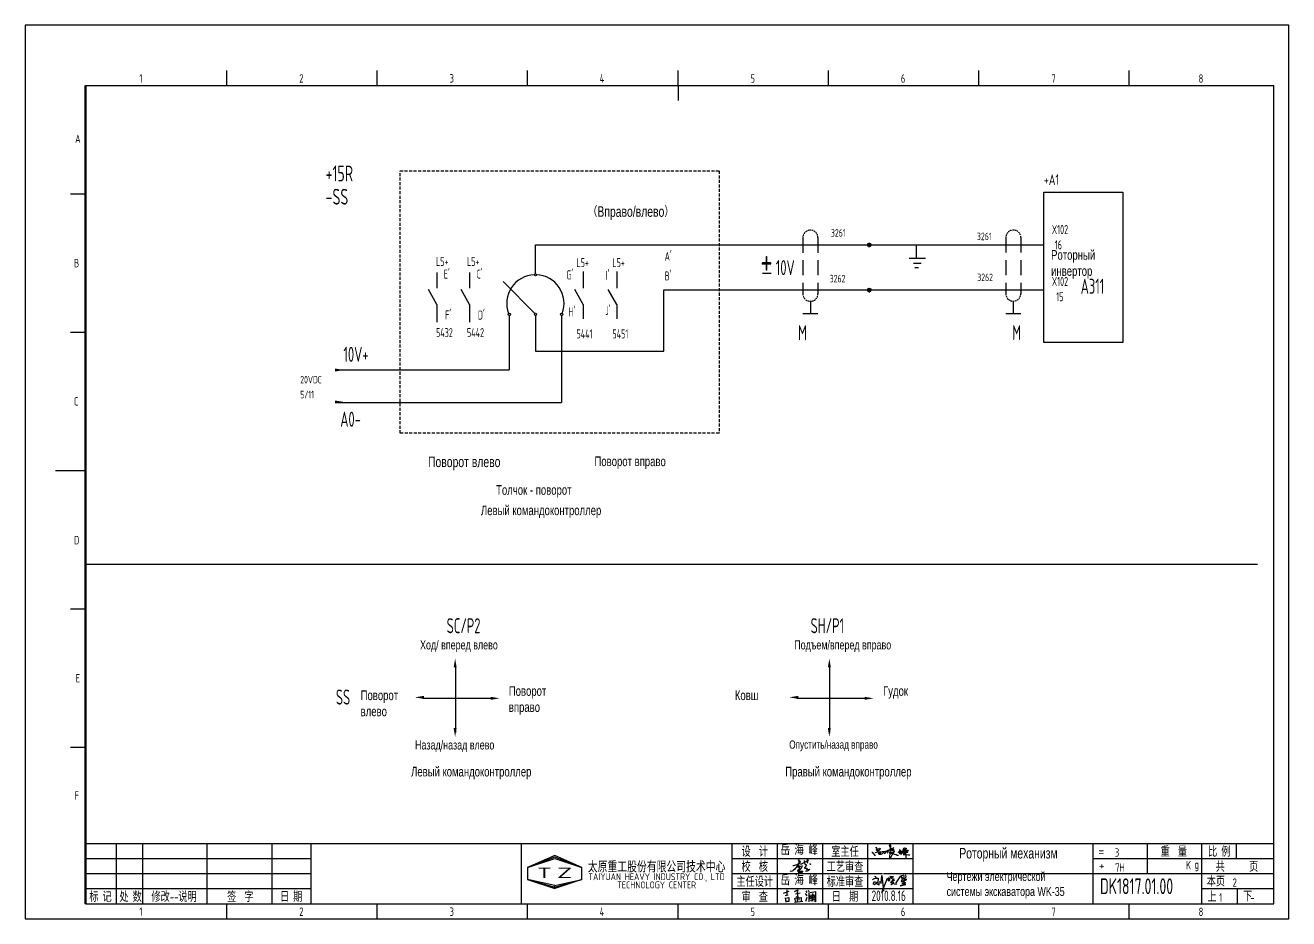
# Model space of a CAD drawing. Extents: x -1606 to 7409, y -2405 to 2311.
# Drawn here: x 600.3 to 1020.3, y -197.5 to 99.5 of the extents above; entities that cross this region are included whole.
import ezdxf
from ezdxf.enums import TextEntityAlignment as Align

# ---------------------------------------------------------------- set-up
doc = ezdxf.new("R2010")
doc.units = 0
doc.header["$LTSCALE"] = 2
doc.linetypes.add('DASHED2', pattern=[0.375, 0.25, -0.125])
doc.layers.get('0').update_dxf_attribs({"linetype": 'CONTINUOUS'})
for name, color, linetype in [('01', 7, 'CONTINUOUS'), ('11', 3, 'CONTINUOUS'), ('CONTINUOUS', 7, 'CONTINUOUS'), ('DASHED', 2, 'DASHED2')]:
    doc.layers.add(name, color=color, linetype=linetype)
doc.styles.add('ROMAN', font='ROMANC.shx', dxfattribs={"width": 0.7, "height": 0.7})
doc.styles.add('ROMANS', font='romans', dxfattribs={"width": 0.67, "bigfont": 'hzlib'})
doc.styles.get("Standard").update_dxf_attribs({"font": 'isocp.shx', "width": 0.707, "bigfont": 'dfst.shx'})

# ---------------------------------------------------------------- blocks, each defined once
blk = doc.blocks.new('A$C5BE500A0')
for p, q in [((64.4, 48.9), (64.5, 51.6)), ((65.3, 44.3), (64.4, 48.9)), ((64.5, 51.6), (65.9, 52.2)), ((67.1, 48.5), (64.5, 17.9)), ((65.9, 52.2), (66.5, 51.5)), ((66.5, 51.5), (67.1, 48.5)), ((0, 24.1), (1.5, 23.9)), ((1.5, 23.9), (12.6, 10.8)), ((11.6, 21), (13.8, 22.8)), ((13.8, 22.8), (17.9, 23.5)), ((15.3, 41.2), (22.2, 26.1)), ((15.3, 40.1), (15.3, 41.2)), ((15.4, 37.7), (15.3, 40.1)), ((15.4, 32.4), (21, 34.6)), ((15.5, 31.8), (15.4, 32.4)), ((19.1, 30.1), (15.5, 31.8)), ((17.9, 23.5), (26, 24.9)), ((22.2, 26.1), (19.1, 30.1)), ((21, 34.6), (24.5, 35.1)), ((22.6, 18.1), (23.6, 19.3)), ((23.7, 17.3), (22.6, 18.1)), ((23.3, 27.9), (23.1, 27.8)), ((25.3, 29.5), (23.3, 27.9)), ((23.6, 19.3), (25.8, 19.9)), ((24.5, 35.1), (28.2, 35.6)), ((26.1, 16.2), (24.9, 15)), ((26.8, 30.7), (25.3, 29.5)), ((25.8, 19.9), (29.2, 20.8)), ((26, 24.9), (36.8, 26.1)), ((28.4, 20), (26.1, 16.2)), ((29.4, 34), (26.8, 30.7)), ((28.2, 35.6), (30.2, 36.8)), ((29.4, 15.2), (28.2, 15.7)), ((29.5, 22.1), (28.4, 20)), ((29.2, 20.8), (33, 21.4)), ((30.2, 38), (29.4, 34)), ((32.4, 15.1), (29.4, 15.2)), ((30.2, 22.7), (29.5, 22.1)), ((30.2, 36.8), (30.2, 38)), ((31.6, 22.6), (30.2, 22.7)), ((32.8, 22.1), (31.6, 22.6)), ((35, 16.2), (32.4, 15.1)), ((33, 21.4), (32.8, 22.1)), ((37.6, 17.7), (35, 16.2)), ((36.8, 26.1), (40.9, 26)), ((39.7, 20.3), (37.6, 17.7)), ((40.8, 21.6), (39.7, 20.3)), ((40.2, 22.8), (44.3, 25.4)), ((41.7, 24.4), (40.8, 21.6)), ((40.9, 26), (41.7, 24.4)), ((44.3, 25.4), (50.6, 27.7)), ((44.7, 18.7), (49.1, 22.6)), ((49.1, 22.6), (54.4, 27.2)), ((50.6, 27.7), (56.2, 29.3)), ((54.4, 27.2), (59.1, 30.4)), ((56.8, 20.6), (55.9, 19.6)), ((56.2, 29.3), (60.8, 29.6)), ((56.7, 31.7), (57.4, 29.6)), ((57.6, 25), (56.8, 20.6)), ((57.4, 29.6), (57.6, 25)), ((59.1, 30.4), (64.7, 33.7)), ((60.8, 29.6), (62.2, 29.2)), ((66.6, 21), (62.5, 20.6)), ((62.5, 20.6), (75.7, 18.4)), ((64.5, 17.9), (63.3, 8.5)), ((63.3, 8.5), (63.5, 0.1)), ((63.5, 0.1), (64.3, 0)), ((64.3, 0), (67.5, 2.5)), ((64.7, 33.7), (72, 37.3)), ((67.5, 39.5), (65.3, 44.3)), ((69.8, 21.4), (66.6, 21)), ((70.3, 36.3), (67.5, 39.5)), ((67.5, 2.5), (73.8, 13.7)), ((68.3, 28.6), (72.6, 29.4)), ((69.3, 29), (68.3, 28.6)), ((72, 30.5), (69.3, 29)), ((69.9, 34.1), (69.7, 33.3)), ((69.7, 33.3), (71.9, 33.6)), ((76.7, 24.1), (69.8, 21.4)), ((74.6, 36.5), (69.9, 34.1)), ((73.8, 32.8), (70.3, 36.3)), ((71.9, 33.6), (75.3, 34.2)), ((72, 37.3), (77.8, 39)), ((74.8, 31.8), (72, 30.5)), ((72.6, 29.4), (78.2, 30.4)), ((77.7, 30.8), (73.8, 32.8)), ((73.8, 13.7), (77.7, 20)), ((79.7, 39.2), (74.6, 36.5)), ((76.7, 32.6), (74.8, 31.8)), ((75.3, 34.2), (77, 34.5)), ((75.7, 18.4), (81.9, 16.6)), ((77.7, 33.5), (76.7, 32.6)), ((79.9, 25.4), (76.7, 24.1)), ((77, 34.5), (78, 34.1)), ((78, 34.1), (77.7, 33.5)), ((80.1, 30.5), (77.7, 30.8)), ((77.7, 20), (81.2, 25.6)), ((77.8, 39), (79.7, 39.2)), ((78.2, 30.4), (80.1, 30.5)), ((82.1, 26.9), (79.9, 25.4)), ((81.2, 25.6), (82.1, 26.9)), ((81.9, 16.6), (87.3, 14.8)), ((87.3, 14.8), (91.3, 12.9)), ((91.3, 12.9), (94.8, 12.6)), ((94.5, 25.2), (94.9, 23.9)), ((94.8, 12.6), (95.8, 12.8)), ((94.9, 23.9), (95.3, 23)), ((95.3, 23), (95.8, 22.8)), ((95.8, 22.8), (97, 23.3)), ((97, 23.3), (97.8, 25.3)), ((98.5, 23.8), (97.4, 25.9)), ((97.8, 25.3), (100.8, 27)), ((101.1, 23.3), (98.5, 23.8)), ((99, 31.4), (100.1, 32)), ((100.7, 21.1), (99.2, 17.4)), ((99.2, 17.4), (101.9, 20.9)), ((100.1, 32), (101.1, 31.6)), ((102.1, 27.7), (100.7, 21.1)), ((100.8, 27), (103.5, 26.5)), ((101.1, 31.6), (102.1, 30.6)), ((103.3, 23.7), (101.1, 23.3)), ((101.9, 20.9), (103.1, 21.8)), ((102.1, 30.6), (102.1, 27.7)), ((103.1, 21.8), (103.7, 20.1)), ((104.7, 23.9), (103.3, 23.7)), ((103.5, 26.5), (104.5, 25.2)), ((103.7, 20.1), (103.9, 18.5)), ((103.9, 18.5), (105, 16.1)), ((104.2, 28.7), (108.3, 26.3)), ((104.5, 25.2), (104.7, 23.9)), ((105, 16.1), (106.4, 15.7)), ((106.4, 15.7), (107.7, 17.3)), ((107.7, 17.3), (110.9, 22.6)), ((108.3, 26.3), (115.7, 20.2)), ((110.9, 22.6), (113.3, 30.9)), ((111.7, 21.6), (125.7, 23.5)), ((115.4, 22.1), (111.7, 21.6)), ((112.9, 30.9), (112.3, 30.9)), ((117.4, 32.7), (112.9, 30.9)), ((112.9, 26.9), (127.4, 26.5)), ((124.7, 26.6), (112.9, 26.9)), ((113.3, 30.9), (114.4, 35)), ((113.4, 15.2), (124.8, 14.7)), ((114.4, 35), (115.4, 38.4)), ((115.4, 38.4), (118.1, 38.8)), ((122.5, 23.3), (115.4, 22.1)), ((115.7, 20.2), (118.5, 18.9)), ((116.7, 30.8), (120.9, 31.8)), ((122.1, 34.8), (117.4, 32.7)), ((118.1, 38.8), (123.3, 38.3)), ((118.5, 18.9), (120.8, 19.6)), ((120.8, 19.6), (121.1, 20.7)), ((120.9, 31.8), (124.1, 32)), ((121.7, 31.5), (122.2, 1.9)), ((123, 28.1), (121.7, 31.5)), ((124.7, 36.8), (122.1, 34.8)), ((126.4, 24.6), (122.5, 23.3)), ((128.2, 25.5), (123, 28.1)), ((123.3, 38.3), (124.7, 36.8)), ((124.1, 32), (129.1, 31.3)), ((128.1, 26.7), (124.7, 26.6)), ((124.8, 14.7), (132, 14.1)), ((125.7, 23.5), (130.1, 23.8)), ((127.4, 26.5), (126.4, 24.6)), ((130.2, 28.3), (128.1, 26.7)), ((130.5, 24.3), (128.2, 25.5)), ((129.1, 31.3), (130.7, 30.3)), ((130.1, 23.8), (130.5, 24.3)), ((130.7, 30.3), (130.2, 28.3)), ((132, 14.1), (137.3, 13.6))]:
    blk.add_line(p, q)
blk = doc.blocks.new('POINT1')
h = blk.add_hatch()
h.set_pattern_fill('ANGLE', color=256, scale=0.01, style=0)
h.set_pattern_definition([(0, (0, 0), (0, 0.06985), [0.0508, -0.01905]), (90, (0, 0), (-0.06985, 4e-18), [0.0508, -0.01905])])
h.paths.add_polyline_path([(-0.6, 0, 1), (0.6, 0, 1)])
blk.add_circle((0, 0), 0.6)
blk = doc.blocks.new('lf')
for points in [[(409.4, 317.6), (411.9, 317.6), (420.7, 320.5), (429.4, 326.1), (429, 328.4), (426.7, 330.1), (424.2, 331.3), (423.4, 332.6), (424.4, 333.4), (425, 330.7), (425, 327.4), (425, 324.7), (424.8, 321.8), (424.8, 320.3), (424.8, 318.7), (425, 314.7), (425, 313), (424.8, 313)], [(432.1, 320.3), (430.6, 321.6), (450.9, 331.7), (450.9, 332.2)], [(439.5, 330.9), (440, 324.5), (442, 320.7)], [(446.2, 333.8), (448.1, 330.5), (448.1, 326.7), (446.6, 323.8)], [(421.5, 320.1), (421.3, 317.6), (420, 315.1), (418.6, 312.6), (416.7, 310.5), (414.9, 308.5), (411.9, 305.6), (410.1, 304.1), (408, 302.6), (406.1, 302), (403.6, 302.6), (403.6, 303.5), (403.9, 303.5)], [(421.3, 316.2), (424.8, 315.9), (427.1, 316), (429.8, 316), (434.8, 316.8), (436, 316.8)], [(421.9, 314.1), (423.8, 314.1), (425.4, 313.7), (426, 313), (426.9, 312), (427.1, 312), (426.5, 310.5), (426.1, 309.5), (424.2, 306.6), (423.1, 305.4), (422.1, 304.5), (423.2, 303.3), (427.3, 303.1), (429.8, 303.1), (432.3, 302.9), (435.4, 302.7), (433.1, 299.9), (424.6, 299.5), (424, 300.4), (425.6, 303.3), (434.3, 313.5)], [(441.8, 320.7), (443.7, 320.1), (444.9, 317.6), (443.1, 315.5), (439.7, 311.8), (439.8, 310.6), (445.4, 311.2), (447, 310.3), (445.6, 307.4), (453.6, 308), (450.3, 304.7), (447, 303.3), (443.7, 303.1), (442.9, 303.7)], [(453.4, 322.4), (454.9, 322.2), (455.7, 321.8), (456.1, 321.6), (456.3, 321.4)]]:
    blk.add_lwpolyline(points)

msp = doc.modelspace()

# ---------------------------------------------------------------- linework, layer by layer
at = {"ltscale": 2}
for p, q in [((769.92, 22.86), (769.92, 26.55)), ((896.57, 22.13), (896.57, 26.55)), ((769.92, 16.96), (769.92, 22.86)), ((894.17, 22.13), (899.6, 22.13)), ((895.63, 20.46), (898.14, 20.46)), ((896.05, 19), (897.3, 19)), ((759.2, 14.37), (769.68, 3.73)), ((812.62, -8.81), (812.62, 11.55)), ((761.25, 3.12), (761.25, -14.96)), ((769.93, 3.12), (769.94, -8.81)), ((778.64, 3.12), (778.64, -25.85))]:
    msp.add_line(p, q, dxfattribs=at)
for p, q in [((895.34, -182.45), (955.34, -182.45)), ((852.45, -188.97), (854.26, -188.33)), ((853.46, -187.8), (853.46, -189.61)), ((856, -188.37), (857.17, -187.85)), ((856, -188.37), (856, -188.37)), ((856.39, -189.15), (857.95, -188.89)), ((857.17, -187.85), (856.91, -188.63)), ((856.91, -188.63), (856.91, -188.89)), ((856.91, -188.89), (857.17, -190.44)), ((859.77, -188.15), (860.13, -188.78)), ((860.59, -187.93), (860.95, -188.57)), ((860.83, -188.87), (860.83, -191.87)), ((861.29, -188.72), (862.99, -188.36)), ((862.99, -188.36), (863.02, -188.36)), ((863.02, -188.36), (863.02, -191.81)), ((852.97, -189.75), (854, -189.49)), ((852.97, -190.53), (853.22, -191.95)), ((853.1, -190.66), (854.13, -190.4)), ((854.13, -191.69), (853.1, -191.69)), ((853.22, -189.49), (853.22, -189.49)), ((854.13, -190.4), (854.13, -191.69)), ((856.01, -192), (858.78, -191.64)), ((856.08, -190.66), (856.33, -191.95)), ((856.21, -190.66), (858.28, -190.4)), ((857.17, -190.44), (856.65, -190.18)), ((856.98, -190.66), (856.98, -191.69)), ((857.5, -190.53), (857.5, -191.3)), ((858.28, -190.4), (858.28, -191.82)), ((859.59, -189.09), (860.13, -189.81)), ((859.77, -191.63), (860.28, -190.3)), ((861.13, -190.02), (861.16, -190.72)), ((862.83, -189.81), (861.16, -190.15)), ((861.16, -190.72), (862.95, -190.42)), ((861.19, -189.66), (862.62, -189.36)), ((861.72, -191.06), (861.38, -191.57)), ((861.59, -190.33), (861.77, -190.48)), ((861.98, -189.02), (862.07, -191.63)), ((862.41, -190.15), (862.23, -190.48)), ((862.4, -190.89), (862.74, -191.23)), ((863.02, -191.81), (862.74, -191.51)), ((862.95, -190.42), (862.83, -189.81))]:
    msp.add_line(p, q)
at = {"linetype": 'DASHED2', "ltscale": 2}
msp.add_lwpolyline([(724.95, 51.16), (830.99, 51.16), (830.99, -36.1), (724.95, -36.1)], close=True, dxfattribs=at)
at = {"ltscale": 2}
for centre in [(769.93, 16.6), (769.93, 16.6), (761.25, 3.48), (769.93, 3.48), (778.64, 3.48)]:
    msp.add_circle(centre, 0.356, dxfattribs=at)
for start, end in [(92.1418, 200.5823), (339.5114, 87.8582)]:
    msp.add_arc((769.93, 7.1), 9.52, start, end, dxfattribs=at)
at = {"color": 3}
for points in [[(703.28, -14.56), (703.28, -15.56), (706.28, -15.06)], [(703.28, -25.18), (703.28, -26.18), (706.28, -25.68)], [(742.74, -113.93), (743.74, -113.93), (743.24, -110.93)], [(867.14, -113.93), (868.14, -113.93), (867.64, -110.93)], [(732.88, -124.37), (732.88, -123.37), (729.88, -123.87)], [(755.01, -123.69), (755.01, -124.69), (758.01, -124.19)], [(857.28, -124.37), (857.28, -123.37), (854.28, -123.87)], [(879.4, -123.69), (879.4, -124.69), (882.4, -124.19)], [(743.73, -134.02), (742.73, -134.02), (743.23, -137.02)], [(868.12, -134.02), (867.12, -134.02), (867.62, -137.02)]]:
    msp.add_solid(points, dxfattribs=at)
at = {"layer": '01', "ltscale": 5}
for p, q in [((769.92, 26.55), (865.96, 26.55)), ((845.46, 17.11), (848.33, 17.11)), ((769.94, -8.81), (812.62, -8.81)), ((704.17, -14.96), (761.25, -14.96)), ((704.17, -25.85), (778.64, -25.85)), ((743.31, -113.66), (743.31, -135.5)), ((867.71, -113.66), (867.71, -135.5)), ((732.6, -124.09), (756.59, -124.09)), ((856.99, -124.09), (880.99, -124.09))]:
    msp.add_line(p, q, dxfattribs=at)
at = {"layer": '01', "ltscale": 2}
for p, q in [((769.92, 26.55), (938.94, 26.55)), ((866.33, 26.55), (870.18, 26.55)), ((812.62, 11.55), (938.94, 11.55))]:
    msp.add_line(p, q, dxfattribs=at)
at = {"layer": '01', "linetype": 'Continuous', "ltscale": 2}
for p, q in [((737.14, 17.31), (737.14, 12.21)), ((748.06, 17.31), (748.06, 12.21)), ((785.8, 17.68), (785.8, 12.21)), ((796.96, 17.68), (796.96, 12.21)), ((737.14, 6.72), (737.14, 0.84)), ((748.06, 6.72), (748.06, 0.84)), ((785.8, 6.72), (785.8, 1.94)), ((796.96, 6.72), (796.96, 1.94))]:
    msp.add_line(p, q, dxfattribs=at)
at = {"layer": '01', "ltscale": 2}
msp.add_lwpolyline([(938.94, 44.09), (965.19, 44.09), (965.19, -5.91), (938.94, -5.91)], close=True, dxfattribs=at)
at = {"layer": 'CONTINUOUS', "color": 3}
for p, q in [((1020.34, 99.55), (600.34, 99.55)), ((600.34, 99.55), (600.34, -197.45)), ((1020.34, -197.45), (1020.34, 99.55)), ((620.34, -79.59), (1009.95, -79.59)), ((600.34, -197.45), (1020.34, -197.45))]:
    msp.add_line(p, q, dxfattribs=at)
at = {"layer": 'CONTINUOUS', "linetype": 'Continuous'}
for p, q in [((667.34, 79.55), (667.34, 84.55)), ((717.34, 79.55), (717.34, 84.55)), ((767.34, 79.55), (767.34, 84.55)), ((867.34, 79.55), (867.34, 84.55)), ((917.34, 79.55), (917.34, 84.55)), ((967.34, 79.55), (967.34, 84.55)), ((615.34, 43.55), (620.34, 43.55)), ((615.34, -2.45), (620.34, -2.45)), ((610.34, -48.45), (620.34, -48.45)), ((615.34, -94.45), (620.34, -94.45)), ((615.34, -140.45), (620.34, -140.45)), ((620.34, -172.45), (1015.34, -172.45)), ((630.62, -192.45), (630.62, -172.45)), ((639.45, -192.45), (639.45, -172.45)), ((660.68, -172.45), (660.68, -192.45)), ((682.34, -172.45), (682.34, -192.45)), ((695.34, -192.45), (695.34, -172.45)), ((765.34, -192.45), (765.34, -172.45)), ((835.34, -192.45), (835.34, -172.45)), ((850.34, -172.45), (850.34, -192.45)), ((865.34, -172.45), (865.34, -192.45)), ((880.34, -172.45), (880.34, -192.45)), ((895.34, -172.45), (895.34, -192.45)), ((955.34, -192.45), (955.34, -172.45)), ((973.24, -172.45), (973.24, -182.45)), ((991.34, -172.45), (991.34, -192.45)), ((620.34, -177.45), (695.34, -177.45)), ((776.34, -176.45), (767.34, -180.45)), ((776.34, -176.95), (767.34, -180.45)), ((767.34, -180.45), (776.34, -177.45)), ((767.34, -180.45), (767.34, -184.45)), ((785.34, -180.45), (776.34, -176.45)), ((785.34, -180.45), (776.34, -176.95)), ((776.34, -177.45), (785.34, -180.45)), ((785.34, -184.45), (785.34, -180.45)), ((835.34, -177.45), (885.34, -177.45)), ((885.34, -177.45), (895.34, -177.45)), ((885.34, -177.45), (895.34, -177.45)), ((955.34, -177.45), (1015.34, -177.45)), ((620.34, -182.45), (695.34, -182.45)), ((767.34, -184.45), (776.34, -187.45)), ((776.34, -186.45), (767.34, -184.45)), ((767.34, -184.45), (776.34, -186.95)), ((776.34, -186.95), (785.34, -184.45)), ((785.34, -184.45), (776.34, -187.45)), ((776.34, -186.45), (785.34, -184.45)), ((835.34, -182.45), (885.34, -182.45)), ((885.67, -182.45), (895.34, -182.45)), ((955.34, -182.45), (1015.34, -182.45)), ((620.34, -187.45), (695.34, -187.45)), ((776.34, -187.45), (776.34, -186.45)), ((776.34, -187.45), (776.34, -186.45)), ((835.34, -187.45), (885.34, -187.45)), ((885.34, -187.45), (895.34, -187.45)), ((991.34, -187.45), (1015.34, -187.45)), ((667.34, -197.45), (667.34, -192.45)), ((717.34, -197.45), (717.34, -192.45)), ((767.34, -197.45), (767.34, -192.45)), ((867.34, -197.45), (867.34, -192.45)), ((917.34, -197.45), (917.34, -192.45)), ((967.34, -197.45), (967.34, -192.45))]:
    msp.add_line(p, q, dxfattribs=at)
at = {"layer": 'CONTINUOUS'}
for p, q in [((817.34, 79.55), (817.34, 84.55)), ((620.34, 79.55), (1015.34, 79.55)), ((817.34, 79.55), (817.34, 74.55)), ((1015.34, -192.45), (1015.34, 79.55)), ((737.14, 6.72), (734.35, 11.73)), ((748.06, 6.72), (745.27, 11.73)), ((785.8, 6.72), (783.01, 11.73)), ((796.96, 6.72), (794.16, 11.73)), ((861.36, 7.78), (861.36, 3.76)), ((928.79, 7.82), (928.79, 3.79)), ((863.86, 3.63), (858.86, 3.63)), ((931.29, 3.66), (926.29, 3.66)), ((1002.84, -172.45), (1002.84, -177.45)), ((882, -184.43), (882.26, -184.23)), ((882, -184.43), (882.26, -184.23)), ((882, -184.43), (882.26, -184.23)), ((882, -184.43), (882.26, -184.23)), ((882.26, -184.23), (882.62, -184.07)), ((882.26, -184.23), (882.62, -184.07)), ((882.26, -184.23), (882.62, -184.07)), ((882.26, -184.23), (882.62, -184.07)), ((882.62, -184.07), (882.97, -183.97)), ((882.62, -184.07), (882.97, -183.97)), ((882.62, -184.07), (882.97, -183.97)), ((882.62, -184.07), (882.97, -183.97)), ((882.67, -183.26), (883.03, -183.46)), ((882.67, -183.26), (883.03, -183.46)), ((882.67, -183.26), (883.03, -183.46)), ((882.67, -183.26), (883.03, -183.46)), ((882.97, -183.97), (883.48, -183.92)), ((882.97, -183.97), (883.48, -183.92)), ((882.97, -183.97), (883.48, -183.92)), ((882.97, -183.97), (883.48, -183.92)), ((883.03, -183.46), (883.08, -183.62)), ((883.03, -183.46), (883.08, -183.62)), ((883.03, -183.46), (883.08, -183.62)), ((883.03, -183.46), (883.08, -183.62)), ((883.08, -183.62), (883.08, -183.92)), ((883.08, -183.62), (883.08, -183.92)), ((883.08, -183.62), (883.08, -183.92)), ((883.08, -183.62), (883.08, -183.92)), ((883.48, -183.92), (883.89, -184.02)), ((883.48, -183.92), (883.89, -184.02)), ((883.48, -183.92), (883.89, -184.02)), ((883.48, -183.92), (883.89, -184.02)), ((883.89, -184.63), (883.79, -184.99)), ((883.89, -184.63), (883.79, -184.99)), ((883.89, -184.63), (883.79, -184.99)), ((883.89, -184.63), (883.79, -184.99)), ((883.89, -184.02), (883.89, -184.23)), ((883.89, -184.02), (883.89, -184.23)), ((883.89, -184.02), (883.89, -184.23)), ((883.89, -184.02), (883.89, -184.23)), ((883.89, -184.23), (883.89, -184.63)), ((883.89, -184.23), (883.89, -184.63)), ((883.89, -184.23), (883.89, -184.63)), ((883.89, -184.23), (883.89, -184.63)), ((884.81, -185.76), (885.07, -183.11)), ((884.81, -185.76), (885.07, -183.11)), ((884.81, -185.76), (885.07, -183.11)), ((884.81, -185.76), (885.07, -183.11)), ((885.07, -183.11), (885.68, -188.3)), ((885.07, -183.11), (885.68, -188.3)), ((885.07, -183.11), (885.68, -188.3)), ((885.07, -183.11), (885.68, -188.3)), ((885.22, -188.36), (887.01, -183.94)), ((885.22, -188.36), (887.01, -183.94)), ((885.22, -188.36), (887.01, -183.94)), ((885.22, -188.36), (887.01, -183.94)), ((887.05, -184.02), (887.16, -184.5)), ((887.05, -184.02), (887.16, -184.5)), ((887.05, -184.02), (887.16, -184.5)), ((887.05, -184.02), (887.16, -184.5)), ((887.16, -184.02), (887.31, -183.91)), ((887.16, -184.02), (887.31, -183.91)), ((887.16, -184.02), (887.31, -183.91)), ((887.16, -184.02), (887.31, -183.91)), ((887.27, -184.83), (887.16, -184.02)), ((887.27, -184.83), (887.16, -184.02)), ((887.27, -184.83), (887.16, -184.02)), ((887.27, -184.83), (887.16, -184.02)), ((887.16, -184.5), (887.27, -184.83)), ((887.16, -184.5), (887.27, -184.83)), ((887.16, -184.5), (887.27, -184.83)), ((887.16, -184.5), (887.27, -184.83)), ((887.31, -183.91), (887.46, -183.91)), ((887.31, -183.91), (887.46, -183.91)), ((887.31, -183.91), (887.46, -183.91)), ((887.31, -183.91), (887.46, -183.91)), ((887.38, -184.61), (887.42, -184.35)), ((887.38, -184.61), (887.42, -184.35)), ((887.38, -184.61), (887.42, -184.35)), ((887.38, -184.61), (887.42, -184.35)), ((887.42, -184.86), (887.38, -184.61)), ((887.42, -184.86), (887.38, -184.61)), ((887.42, -184.86), (887.38, -184.61)), ((887.42, -184.86), (887.38, -184.61)), ((887.42, -184.35), (887.49, -184.17)), ((887.42, -184.35), (887.49, -184.17)), ((887.42, -184.35), (887.49, -184.17)), ((887.42, -184.35), (887.49, -184.17)), ((887.46, -183.91), (887.6, -184.24)), ((887.46, -183.91), (887.6, -184.24)), ((887.46, -183.91), (887.6, -184.24)), ((887.46, -183.91), (887.6, -184.24)), ((887.49, -184.17), (887.75, -183.98)), ((887.49, -184.17), (887.75, -183.98)), ((887.49, -184.17), (887.75, -183.98)), ((887.49, -184.17), (887.75, -183.98)), ((887.6, -184.61), (887.53, -184.94)), ((887.6, -184.61), (887.53, -184.94)), ((887.6, -184.61), (887.53, -184.94)), ((887.6, -184.61), (887.53, -184.94)), ((887.6, -184.24), (887.6, -184.61)), ((887.6, -184.24), (887.6, -184.61)), ((887.6, -184.24), (887.6, -184.61)), ((887.6, -184.24), (887.6, -184.61)), ((887.71, -183.25), (888.85, -184.53)), ((887.9, -183.47), (887.71, -183.25)), ((887.71, -183.25), (888.85, -184.53)), ((887.9, -183.47), (887.71, -183.25)), ((887.71, -183.25), (888.85, -184.53)), ((887.9, -183.47), (887.71, -183.25)), ((887.71, -183.25), (888.85, -184.53)), ((887.9, -183.47), (887.71, -183.25)), ((887.75, -183.98), (888.16, -183.8)), ((887.75, -183.98), (888.16, -183.8)), ((887.75, -183.98), (888.16, -183.8)), ((887.75, -183.98), (888.16, -183.8)), ((889, -183.54), (887.9, -183.47)), ((889, -183.54), (887.9, -183.47)), ((889, -183.54), (887.9, -183.47)), ((889, -183.54), (887.9, -183.47)), ((888.16, -183.8), (888.67, -183.65)), ((888.16, -183.8), (888.67, -183.65)), ((888.16, -183.8), (888.67, -183.65)), ((888.16, -183.8), (888.67, -183.65)), ((888.96, -184.35), (888.52, -184.9)), ((888.96, -184.35), (888.52, -184.9)), ((888.96, -184.35), (888.52, -184.9)), ((888.96, -184.35), (888.52, -184.9)), ((888.67, -183.65), (889, -183.54)), ((888.67, -183.65), (889, -183.54)), ((888.67, -183.65), (889, -183.54)), ((888.67, -183.65), (889, -183.54)), ((888.85, -184.53), (889.18, -184.79)), ((888.85, -184.53), (889.18, -184.79)), ((888.85, -184.53), (889.18, -184.79)), ((888.85, -184.53), (889.18, -184.79)), ((889.22, -184.28), (888.96, -184.35)), ((889.22, -184.28), (888.96, -184.35)), ((889.22, -184.28), (888.96, -184.35)), ((889.22, -184.28), (888.96, -184.35)), ((889.18, -184.79), (889.33, -184.53)), ((889.18, -184.79), (889.33, -184.53)), ((889.18, -184.79), (889.33, -184.53)), ((889.18, -184.79), (889.33, -184.53)), ((889.33, -184.53), (889.22, -184.28)), ((889.33, -184.53), (889.22, -184.28)), ((889.33, -184.53), (889.22, -184.28)), ((889.33, -184.53), (889.22, -184.28)), ((889.88, -185.55), (891.38, -183.16)), ((889.88, -185.55), (891.38, -183.16)), ((889.88, -185.55), (891.38, -183.16)), ((889.88, -185.55), (891.38, -183.16)), ((891.37, -183.24), (891.5, -183.66)), ((891.37, -183.24), (891.5, -183.66)), ((891.37, -183.24), (891.5, -183.66)), ((891.37, -183.24), (891.5, -183.66)), ((891.46, -183.5), (891.82, -183.07)), ((891.46, -183.5), (891.82, -183.07)), ((891.46, -183.5), (891.82, -183.07)), ((891.46, -183.5), (891.82, -183.07)), ((891.66, -184.77), (891.46, -185.06)), ((891.66, -184.77), (891.46, -185.06)), ((891.66, -184.77), (891.46, -185.06)), ((891.66, -184.77), (891.46, -185.06)), ((891.5, -183.66), (891.73, -183.92)), ((891.5, -183.66), (891.73, -183.92)), ((891.5, -183.66), (891.73, -183.92)), ((891.5, -183.66), (891.73, -183.92)), ((891.82, -184.44), (891.66, -184.77)), ((891.82, -184.44), (891.66, -184.77)), ((891.82, -184.44), (891.66, -184.77)), ((891.82, -184.44), (891.66, -184.77)), ((891.73, -183.92), (891.86, -183.96)), ((891.73, -183.92), (891.86, -183.96)), ((891.73, -183.92), (891.86, -183.96)), ((891.73, -183.92), (891.86, -183.96)), ((891.82, -183.07), (892.12, -182.98)), ((891.82, -183.07), (892.12, -182.98)), ((891.82, -183.07), (892.12, -182.98)), ((891.82, -183.07), (892.12, -182.98)), ((891.92, -184.31), (891.82, -184.44)), ((891.92, -184.31), (891.82, -184.44)), ((891.92, -184.31), (891.82, -184.44)), ((891.92, -184.31), (891.82, -184.44)), ((892.05, -183.92), (892.12, -183.69)), ((892.05, -183.92), (892.12, -183.69)), ((892.05, -183.92), (892.12, -183.69)), ((892.05, -183.92), (892.12, -183.69)), ((892.25, -184.15), (892.05, -183.92)), ((892.25, -184.15), (892.05, -183.92)), ((892.25, -184.15), (892.05, -183.92)), ((892.25, -184.15), (892.05, -183.92)), ((892.12, -182.98), (892.51, -182.88)), ((892.12, -182.98), (892.51, -182.88)), ((892.12, -182.98), (892.51, -182.88)), ((892.12, -182.98), (892.51, -182.88)), ((892.12, -183.69), (892.31, -183.53)), ((892.12, -183.69), (892.31, -183.53)), ((892.12, -183.69), (892.31, -183.53)), ((892.12, -183.69), (892.31, -183.53)), ((892.67, -184.12), (892.25, -184.15)), ((892.67, -184.12), (892.25, -184.15)), ((892.67, -184.12), (892.25, -184.15)), ((892.67, -184.12), (892.25, -184.15)), ((892.31, -183.53), (892.58, -183.47)), ((892.31, -183.53), (892.58, -183.47)), ((892.31, -183.53), (892.58, -183.47)), ((892.31, -183.53), (892.58, -183.47)), ((892.44, -184.25), (892.48, -184.61)), ((893.42, -184.44), (892.44, -184.25)), ((892.44, -184.25), (892.48, -184.61)), ((893.42, -184.44), (892.44, -184.25)), ((892.44, -184.25), (892.48, -184.61)), ((893.42, -184.44), (892.44, -184.25)), ((892.44, -184.25), (892.48, -184.61)), ((893.42, -184.44), (892.44, -184.25)), ((892.44, -184.8), (892.9, -184.61)), ((892.48, -184.61), (892.44, -185.1)), ((892.44, -184.8), (892.9, -184.61)), ((892.48, -184.61), (892.44, -185.1)), ((892.44, -184.8), (892.9, -184.61)), ((892.48, -184.61), (892.44, -185.1)), ((892.44, -184.8), (892.9, -184.61)), ((892.48, -184.61), (892.44, -185.1)), ((892.58, -183.47), (892.67, -183.43)), ((892.58, -183.47), (892.67, -183.43)), ((892.58, -183.47), (892.67, -183.43)), ((892.58, -183.47), (892.67, -183.43)), ((892.93, -183.86), (892.67, -184.12)), ((892.93, -183.86), (892.67, -184.12)), ((892.93, -183.86), (892.67, -184.12)), ((892.93, -183.86), (892.67, -184.12)), ((892.77, -182.88), (893, -183.01)), ((892.77, -182.88), (893, -183.01)), ((892.77, -182.88), (893, -183.01)), ((892.77, -182.88), (893, -183.01)), ((892.9, -184.61), (893.42, -184.44)), ((892.9, -184.61), (893.42, -184.44)), ((892.9, -184.61), (893.42, -184.44)), ((892.9, -184.61), (893.42, -184.44)), ((893.03, -183.4), (892.93, -183.86)), ((893.03, -183.4), (892.93, -183.86)), ((893.03, -183.4), (892.93, -183.86)), ((893.03, -183.4), (892.93, -183.86)), ((893, -183.01), (893.03, -183.4)), ((893, -183.01), (893.03, -183.4)), ((893, -183.01), (893.03, -183.4)), ((893, -183.01), (893.03, -183.4)), ((882.36, -185.65), (882.46, -185.3)), ((882.36, -185.65), (882.46, -185.3)), ((882.36, -185.65), (882.46, -185.3)), ((882.36, -185.65), (882.46, -185.3)), ((882.36, -185.96), (882.36, -185.65)), ((882.36, -185.96), (882.36, -185.65)), ((882.36, -185.96), (882.36, -185.65)), ((882.36, -185.96), (882.36, -185.65)), ((882.62, -186.21), (882.36, -185.96)), ((882.62, -186.21), (882.36, -185.96)), ((882.62, -186.21), (882.36, -185.96)), ((882.62, -186.21), (882.36, -185.96)), ((882.46, -185.3), (882.51, -185.14)), ((882.46, -185.3), (882.51, -185.14)), ((882.46, -185.3), (882.51, -185.14)), ((882.46, -185.3), (882.51, -185.14)), ((882.51, -185.14), (882.72, -185.2)), ((882.51, -185.14), (882.72, -185.2)), ((882.51, -185.14), (882.72, -185.2)), ((882.51, -185.14), (882.72, -185.2)), ((883.28, -185.65), (882.62, -186.21)), ((883.28, -185.65), (882.62, -186.21)), ((883.28, -185.65), (882.62, -186.21)), ((883.28, -185.65), (882.62, -186.21)), ((882.72, -185.2), (883.08, -185.35)), ((882.72, -185.2), (883.08, -185.35)), ((882.72, -185.2), (883.08, -185.35)), ((882.72, -185.2), (883.08, -185.35)), ((883.08, -185.35), (883.43, -185.71)), ((883.08, -185.35), (883.43, -185.71)), ((883.08, -185.35), (883.43, -185.71)), ((883.08, -185.35), (883.43, -185.71)), ((883.59, -185.4), (883.28, -185.65)), ((883.59, -185.4), (883.28, -185.65)), ((883.59, -185.4), (883.28, -185.65)), ((883.59, -185.4), (883.28, -185.65)), ((883.43, -185.71), (883.74, -185.96)), ((883.43, -185.71), (883.74, -185.96)), ((883.43, -185.71), (883.74, -185.96)), ((883.43, -185.71), (883.74, -185.96)), ((883.79, -184.99), (883.59, -185.4)), ((883.79, -184.99), (883.59, -185.4)), ((883.79, -184.99), (883.59, -185.4)), ((883.79, -184.99), (883.59, -185.4)), ((883.74, -185.96), (883.89, -186.06)), ((883.74, -185.96), (883.89, -186.06)), ((883.74, -185.96), (883.89, -186.06)), ((883.74, -185.96), (883.89, -186.06)), ((883.89, -186.06), (884.2, -186.16)), ((883.89, -186.06), (884.2, -186.16)), ((883.89, -186.06), (884.2, -186.16)), ((883.89, -186.06), (884.2, -186.16)), ((884.2, -185.55), (884.35, -185.3)), ((884.2, -185.55), (884.35, -185.3)), ((884.2, -185.55), (884.35, -185.3)), ((884.2, -185.55), (884.35, -185.3)), ((884.2, -186.16), (884.2, -185.55)), ((884.2, -186.16), (884.2, -185.55)), ((884.2, -186.16), (884.2, -185.55)), ((884.2, -186.16), (884.2, -185.55)), ((884.35, -185.3), (884.56, -185.09)), ((884.35, -185.3), (884.56, -185.09)), ((884.35, -185.3), (884.56, -185.09)), ((884.35, -185.3), (884.56, -185.09)), ((884.56, -185.09), (884.61, -185.2)), ((884.56, -185.09), (884.61, -185.2)), ((884.56, -185.09), (884.61, -185.2)), ((884.56, -185.09), (884.61, -185.2)), ((884.61, -185.2), (884.76, -185.55)), ((884.61, -185.2), (884.76, -185.55)), ((884.61, -185.2), (884.76, -185.55)), ((884.61, -185.2), (884.76, -185.55)), ((884.76, -185.55), (884.76, -185.65)), ((884.76, -185.55), (884.76, -185.65)), ((884.76, -185.55), (884.76, -185.65)), ((884.76, -185.55), (884.76, -185.65)), ((884.76, -185.65), (884.81, -185.76)), ((884.76, -185.65), (884.81, -185.76)), ((884.76, -185.65), (884.81, -185.76)), ((884.76, -185.65), (884.81, -185.76)), ((887.53, -184.94), (887.42, -184.86)), ((887.53, -184.94), (887.42, -184.86)), ((887.53, -184.94), (887.42, -184.86)), ((887.53, -184.94), (887.42, -184.86)), ((888.23, -185.19), (888.01, -185.41)), ((888.23, -185.19), (888.01, -185.41)), ((888.23, -185.19), (888.01, -185.41)), ((888.23, -185.19), (888.01, -185.41)), ((888.01, -185.41), (888.12, -185.38)), ((888.01, -185.41), (888.12, -185.38)), ((888.01, -185.41), (888.12, -185.38)), ((888.01, -185.41), (888.12, -185.38)), ((888.12, -185.38), (888.82, -185.16)), ((888.12, -185.38), (888.82, -185.16)), ((888.12, -185.38), (888.82, -185.16)), ((888.12, -185.38), (888.82, -185.16)), ((888.19, -186.18), (888.78, -185.49)), ((888.19, -186.18), (888.78, -185.49)), ((888.19, -186.18), (888.78, -185.49)), ((888.19, -186.18), (888.78, -185.49)), ((888.63, -185.63), (888.19, -186.18)), ((888.63, -185.63), (888.19, -186.18)), ((888.63, -185.63), (888.19, -186.18)), ((888.63, -185.63), (888.19, -186.18)), ((888.52, -184.9), (888.23, -185.19)), ((888.52, -184.9), (888.23, -185.19)), ((888.52, -184.9), (888.23, -185.19)), ((888.52, -184.9), (888.23, -185.19)), ((889, -185.19), (888.63, -185.63)), ((889, -185.19), (888.63, -185.63)), ((889, -185.19), (888.63, -185.63)), ((889, -185.19), (888.63, -185.63)), ((888.78, -185.49), (888.85, -185.49)), ((888.78, -185.49), (888.85, -185.49)), ((888.78, -185.49), (888.85, -185.49)), ((888.78, -185.49), (888.85, -185.49)), ((888.82, -185.16), (888.96, -185.19)), ((888.82, -185.16), (888.96, -185.19)), ((888.82, -185.16), (888.96, -185.19)), ((888.82, -185.16), (888.96, -185.19)), ((888.85, -185.49), (888.96, -185.74)), ((888.85, -185.49), (888.96, -185.74)), ((888.85, -185.49), (888.96, -185.74)), ((888.85, -185.49), (888.96, -185.74)), ((888.96, -185.19), (889, -185.19)), ((888.96, -185.19), (889, -185.19)), ((888.96, -185.19), (889, -185.19)), ((888.96, -185.19), (889, -185.19)), ((888.96, -185.74), (889.15, -185.89)), ((888.96, -185.74), (889.15, -185.89)), ((888.96, -185.74), (889.15, -185.89)), ((888.96, -185.74), (889.15, -185.89)), ((889.15, -185.89), (889.92, -185.96)), ((889.15, -185.89), (889.92, -185.96)), ((889.15, -185.89), (889.92, -185.96)), ((889.15, -185.89), (889.92, -185.96)), ((889.93, -185.96), (889.88, -185.55)), ((889.93, -185.96), (889.88, -185.55)), ((889.93, -185.96), (889.88, -185.55)), ((889.93, -185.96), (889.88, -185.55)), ((891.2, -186.47), (893.07, -186.08)), ((891.2, -186.47), (893.07, -186.08)), ((891.2, -186.47), (893.07, -186.08)), ((891.2, -186.47), (893.07, -186.08)), ((892.54, -186.17), (891.2, -186.47)), ((892.54, -186.17), (891.2, -186.47)), ((892.54, -186.17), (891.2, -186.47)), ((892.54, -186.17), (891.2, -186.47)), ((891.46, -185.06), (891.56, -185.13)), ((891.46, -185.06), (891.56, -185.13)), ((891.46, -185.06), (891.56, -185.13)), ((891.46, -185.06), (891.56, -185.13)), ((891.56, -185.13), (891.92, -185.06)), ((891.56, -185.13), (891.92, -185.06)), ((891.56, -185.13), (891.92, -185.06)), ((891.56, -185.13), (891.92, -185.06)), ((891.89, -185.81), (892.12, -185.52)), ((891.89, -185.81), (892.12, -185.52)), ((891.89, -185.81), (892.12, -185.52)), ((891.89, -185.81), (892.12, -185.52)), ((892.41, -186.04), (891.89, -185.81)), ((892.41, -186.04), (891.89, -185.81)), ((892.41, -186.04), (891.89, -185.81)), ((892.41, -186.04), (891.89, -185.81)), ((891.92, -185.06), (892.44, -184.8)), ((891.92, -185.06), (892.44, -184.8)), ((891.92, -185.06), (892.44, -184.8)), ((891.92, -185.06), (892.44, -184.8)), ((892.12, -185.52), (892.61, -185.33)), ((892.12, -185.52), (892.61, -185.33)), ((892.12, -185.52), (892.61, -185.33)), ((892.12, -185.52), (892.61, -185.33)), ((892.44, -185.59), (892.41, -186.04)), ((892.44, -185.59), (892.41, -186.04)), ((892.44, -185.59), (892.41, -186.04)), ((892.44, -185.59), (892.41, -186.04)), ((892.44, -185.1), (892.44, -185.59)), ((892.44, -185.1), (892.44, -185.59)), ((892.44, -185.1), (892.44, -185.59)), ((892.44, -185.1), (892.44, -185.59)), ((892.77, -185.95), (892.54, -186.17)), ((892.77, -185.95), (892.54, -186.17)), ((892.77, -185.95), (892.54, -186.17)), ((892.77, -185.95), (892.54, -186.17)), ((892.61, -185.33), (892.8, -185.46)), ((892.61, -185.33), (892.8, -185.46)), ((892.61, -185.33), (892.8, -185.46)), ((892.61, -185.33), (892.8, -185.46)), ((892.8, -185.46), (892.77, -185.95)), ((892.8, -185.46), (892.77, -185.95)), ((892.8, -185.46), (892.77, -185.95)), ((892.8, -185.46), (892.77, -185.95)), ((1003.34, -192.45), (1003.34, -187.45)), ((620.34, -192.45), (1015.34, -192.45)), ((817.34, -197.45), (817.34, -192.45)), ((835.34, -192.45), (895.34, -192.45))]:
    msp.add_line(p, q, dxfattribs=at)
at = {"layer": 'CONTINUOUS', "lineweight": 50}
msp.add_line((620.34, 79.55), (620.34, -192.45), dxfattribs=at)
at = {"layer": 'DASHED', "ltscale": 10}
for p, q in [((858.86, 28.95), (858.86, 10.28)), ((863.86, 28.95), (863.86, 10.28)), ((926.29, 28.98), (926.29, 10.32)), ((931.29, 28.98), (931.29, 10.32))]:
    msp.add_line(p, q, dxfattribs=at)
at = {"layer": 'DASHED'}
for centre, start, end in [((861.36, 28.95), 0, 180), ((928.79, 28.98), 0, 180), ((861.36, 10.28), 180, 0), ((928.79, 10.32), 180, 0)]:
    msp.add_arc(centre, 2.5, start, end, dxfattribs=at)

# ---------------------------------------------------------------- block references
for name, p, xscale, yscale, zscale in [('A$C5BE500A0', (881.75, -177.5), 0.09216000000219537, 0.09215999999929636, 0.09216000000000003), ('lf', (803.04, -220.43), 0.1280000000006112, 0.1279999999999291, 0.128)]:
    msp.add_blockref(name, p, dxfattribs=dict(xscale=xscale, yscale=yscale, zscale=zscale))
at = {"layer": '01', "linetype": 'DASHED2'}
for p in [(880.92, 26.55), (880.92, 11.55)]:
    msp.add_blockref('POINT1', p, dxfattribs=at)

# ---------------------------------------------------------------- texts
at = {"linetype": 'DASHED2', "ltscale": 2, "attachment_point": 1}
for s, insert, char_height, width in [('（{\\fArial|b0|i0|c204|p34;Вправо/влево}）', (787.3, 39.37), 3.5, 25.7772), ('{\\fArial|b0|i0|c204|p34;\\H0.9167x;Роторный  инвертор}', (941.35, 24.81), 3.5, 22.1556), ('{\\fArial|b0|i0|c204|p34;Поворот влево}', (734.22, -43.83), 3.5, 25.4608), ('{\\fArial|b0|i0|c204|p34;\\H0.9167x;Поворот вправо}', (789.56, -43.8), 3.5, 25.4608), ('{\\fArial|b0|i0|c204|p34;\\H0.9167x;Толчок - поворот}', (756.87, -53.31), 3.5, 29.5604), ('{\\fArial|b0|i0|c204|p34;\\H0.9167x;Левый командоконтроллер}', (751.83, -60.09), 3.5, 49.8409), ('{\\fArial|b0|i0|c204|p34;Ход/ вперед влево}', (731.58, -104.93), 3, 30.9408), ('{\\fArial|b0|i0|c204|p34;Подъем/вперед вправо}', (855.97, -104.93), 3, 32.2285), ('{\\fArial|b0|i0|c204|p34;\\H0.9167x;Поворот влево}', (711.83, -121.58), 3.5, 18.8025), ('{\\fArial|b0|i0|c204|p34;\\H0.9167x;Поворот вправо}', (761.09, -120.15), 3.5, 21.1825), ('{\\fArial|b0|i0|c204|p34;\\H0.9167x;Ковш}', (836.22, -121.58), 3.5, 18.8025), ('{\\fArial|b0|i0|c204|p34;\\H0.9167x;Гудок}', (885.49, -120.15), 3.5, 21.1825), ('{\\fArial|b0|i0|c204|p34;Назад/назад влево}', (729.92, -138.19), 3, 27.7805), ('{\\fArial|b0|i0|c204|p34;\\H0.9167x;Опустить/назад вправо}', (854.31, -138.19), 3, 30.3058), ('{\\fArial|b0|i0|c204|p34;\\H0.9167x;Левый командоконтроллер}', (728.6, -146.96), 3.5, 49.8409), ('{\\fArial|b0|i0|c204|p34;\\H0.9167x;Правый командоконтроллер}', (852.99, -146.96), 3.5, 49.8409), ('{\\fArial|b0|i0|c204|p34;Роторный механизм}', (910.82, -173.93), 3.5, 60), ('{\\fArial|b0|i0|c204|p34;Чертежи электрической системы экскаватора WK-35}', (906.62, -181.9), 3, 42.1396)]:
    msp.add_mtext(s, dxfattribs=dict(at, insert=insert, char_height=char_height, width=width))
at = {"char_height": 3.5, "attachment_point": 1}
for s, insert, width in [('岳 海 峰', (851.37, -172.82), 12.9495), ('岳 海 峰', (851.37, -182.82), 12.9495), ('2010.8.16', (881.67, -188.06), 12.1142)]:
    msp.add_mtext(s, dxfattribs=dict(at, insert=insert, width=width))
at = {"layer": '11', "width": 0.707}
for s, p in [('+15R', (700.19, 47.65)), ('-SS', (700.19, 39.93)), ('DK1817.01.00', (957.62, -189.28))]:
    msp.add_text(s, height=5.25, dxfattribs=at).set_placement(p)
at = {"layer": 'CONTINUOUS', "linetype": 'Continuous', "style": 'ROMAN'}
for s, height, width, p in [('1', 2.8, 0.7, (638.27, 80.49)), ('2', 2.8, 0.7, (691.43, 80.49)), ('3', 2.8, 0.7, (741.41, 80.49)), ('4', 2.8, 0.7, (791.3, 80.49)), ('5', 2.8, 0.7, (841.44, 80.45)), ('6', 2.8, 0.7, (891.42, 80.45)), ('7', 2.8, 0.7, (941.45, 80.45)), ('8', 2.8, 0.7, (990.4, 80.45)), ('A', 2.8, 0.7, (616.91, 60.4)), ('B', 2.8, 0.7, (616.52, 19.08)), ('C', 2.8, 0.7, (616.52, -26.86)), ('D', 2.8, 0.7, (616.52, -73.03)), ('E', 2.8, 0.7, (617.08, -118.92)), ('F', 2.8, 0.7, (616.72, -157.92)), ('3', 2.8, 0.7, (962.55, -176.82)), ('T', 3.5, 1.8, (770.34, -183.95)), ('Z', 3.5, 1.8, (777.04, -183.95)), ('7H', 2.8, 0.7, (962.66, -181.84)), ('K', 2.8, 0.7, (986.18, -181.06)), ('g', 2.8, 0.7, (989.01, -180.8)), ('2', 2.8, 0.7, (1001.71, -186.83)), ('1', 2.8, 0.7, (997.21, -191.83)), ('-', 2.8, 0.7, (1007.59, -191.83)), ('1', 2.8, 0.7, (638.27, -196.51)), ('2', 2.8, 0.7, (691.43, -196.51)), ('3', 2.8, 0.7, (741.41, -196.51)), ('4', 2.8, 0.7, (791.3, -196.51)), ('5', 2.8, 0.7, (841.44, -196.55)), ('6', 2.8, 0.7, (891.42, -196.55)), ('7', 2.8, 0.7, (941.45, -196.55)), ('8', 2.8, 0.7, (990.4, -196.55))]:
    msp.add_text(s, height=height, dxfattribs=dict(at, width=width)).set_placement(p)
at = {"layer": 'CONTINUOUS', "color": 1, "style": 'ROMANS', "width": 0.67}
msp.add_text('+A1', height=3.5, dxfattribs=at).set_placement((938.93, 46.47))
at = {"layer": 'CONTINUOUS', "color": 7, "width": 0.67}
for s, height, p in [('3261', 2.5, (868.17, 29.28)), ('3261', 2.5, (916.71, 28.11)), ('  X102', 3, (939.11, 30.14)), ('16', 3, (942.58, 25.05)), ('3262', 2.5, (916.81, 14.49)), ('3262', 2.5, (867.77, 14.08)), ('  X102', 3, (939.11, 12.89)), ('A311', 5, (951.2, 10.3)), ('15', 3, (943.06, 7.81)), ('20VDC', 2.5, (691.76, -19.52)), ('5/11', 2.5, (691.76, -24.46)), ('SC/P2', 5, (740.43, -102.55)), ('SH/P1', 5, (861.41, -102.55)), ('SS', 5, (703.6, -126.27))]:
    msp.add_text(s, height=height, dxfattribs=at).set_placement(p)
at = {"layer": 'CONTINUOUS', "width": 0.67}
for s, height, p in [('L5+', 3, (736.88, 19.54)), ('L5+', 3, (747.16, 19.54)), ('L5+', 3, (783.57, 19.14)), ('L5+', 3, (795.51, 19.14)), ("A'", 3, (812.88, 21.24)), ('+', 10, (844.69, 16.44)), ('10V', 5, (849.83, 16.48)), ("E'", 3, (739.45, 15.32)), ("C'", 3, (750.37, 15.32)), ("G'", 3, (780.21, 15.07)), ("I'", 3, (793.3, 14.92)), ("B'", 3, (812.88, 14.71)), ("F'", 3, (739.89, 1.73)), ("D'", 3, (750.81, 1.73)), ("H'", 3, (780.88, 2.78)), ("J'", 3, (793.13, 3.23)), ('5432', 3, (736.88, -4.13)), ('5442', 3, (747.16, -4.13)), ('5441', 3, (783.57, -4.53)), ('5451', 3, (795.51, -4.53)), ('M', 5, (857.23, -5.16)), ('M', 5, (928.44, -5.12)), ('10V+', 5, (706.11, -12.34)), ('A0-', 5, (705.07, -33.91))]:
    msp.add_text(s, height=height, dxfattribs=at).set_placement(p)
for s, p in [('设  计', (842.84, -174.95)), ('室主任', (872.84, -174.95)), ('重  量', (982.14, -174.95)), ('比 例', (997.24, -174.95)), ('校  核', (842.84, -179.95)), ('工艺审查', (872.84, -179.95)), ('共      页', (1003.14, -179.95)), ('主任设计', (842.84, -184.95)), ('标准审查', (872.84, -184.95)), ('本页', (996.14, -184.84)), ('标 记', (625.34, -189.95)), ('处 数', (635.34, -189.95)), ('修改--说明', (649.81, -189.95)), ('签  字', (671.84, -189.95)), ('日 期', (688.72, -189.95)), ('审  查', (842.84, -189.95)), ('日  期', (872.84, -189.95)), ('上', (994.84, -189.94)), ('下', (1006.67, -189.94))]:
    msp.add_text(s, height=3.5, dxfattribs=at).set_placement(p, align=Align.MIDDLE)
at = {"layer": 'CONTINUOUS', "linetype": 'Continuous', "style": 'ROMAN'}
for s, p in [('=', (957.08, -176.4)), ('+', (957.18, -181.14))]:
    msp.add_text(s, height=2.8, dxfattribs=at).set_placement(p)
at = {"layer": 'CONTINUOUS', "insert": (810.21, -182.89), "char_height": 3.3, "width": 50, "attachment_point": 5, "line_spacing_factor": 0.7125}
msp.add_mtext('{\\f宋体|b0|i0|c134|p2;太原重工股份有限公司技术中心\\P\\Fromans.shx;\\H0.6969x;TAIYUAN HEAVY INDUSTRY CO., LTD\\PTECHNOLOGY CENTER}', dxfattribs=at)

doc.saveas('drawing.dxf')
